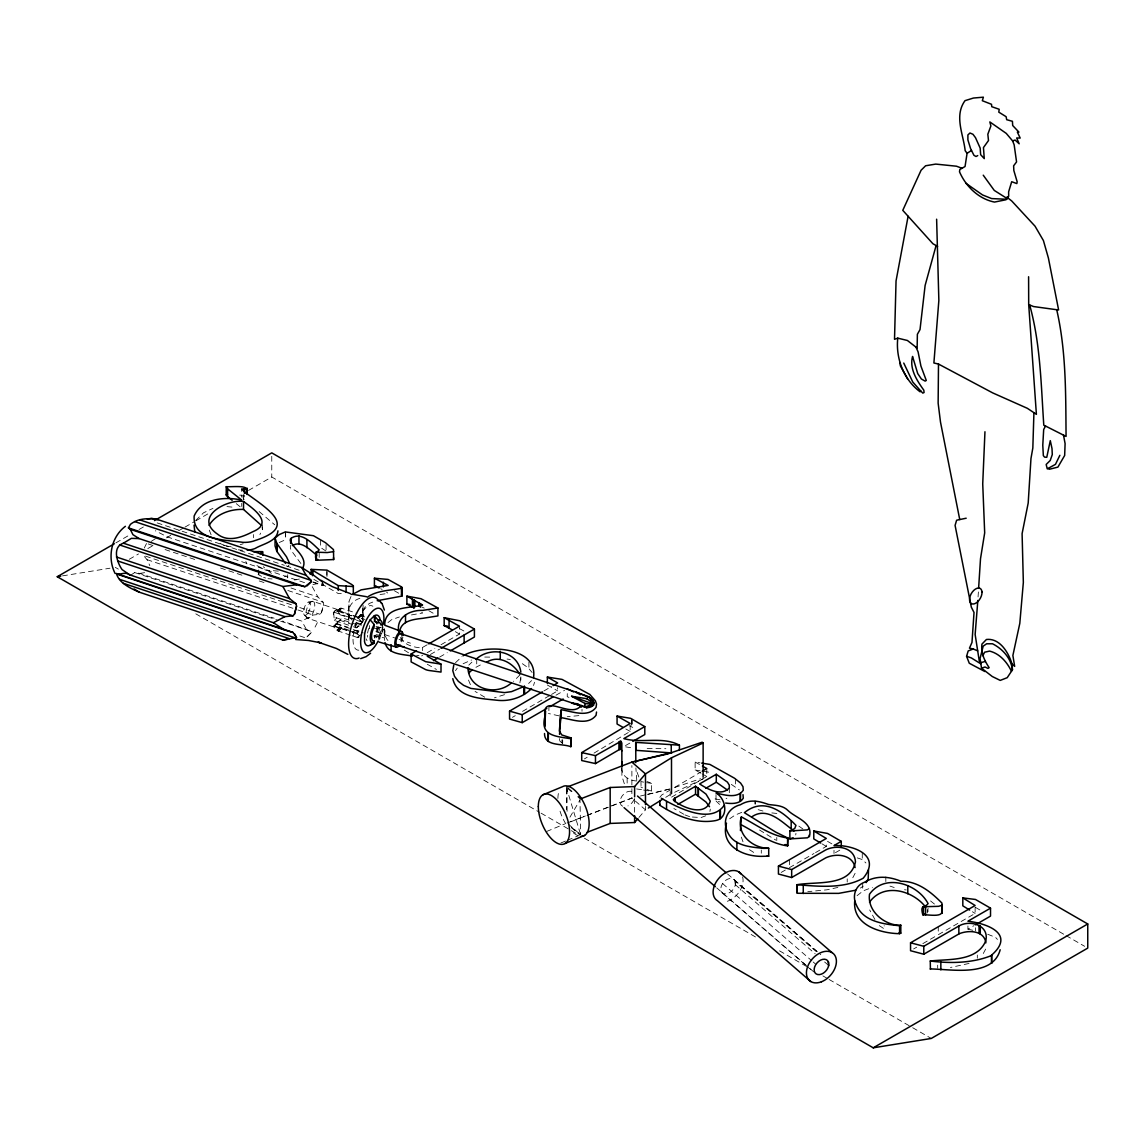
<?xml version="1.0" encoding="UTF-8"?>
<svg xmlns="http://www.w3.org/2000/svg" width="1145" height="1145" viewBox="0 0 1145 1145"><rect width="100%" height="100%" fill="white"/><g stroke="black" fill="none" stroke-linecap="round" stroke-linejoin="round"><path stroke-width="0.75" stroke-dasharray="5 3.75" d="M519.887 682.835L520.861 677.153M582.003 711.26L582.003 709.285M624.34 783.752L621.892 776.095L621.892 770.356M350.456 635.174L338.004 630.952L333.195 626.272L335.585 625.485L336.401 623.052L342.469 617.899L350.413 620.547M351.014 596.473L348.996 601.454L348.881 622.994M362.75 621.864L362.851 607.594M362.679 618.872L363.108 604.703M659.849 797.349L661.653 795.016L670.226 789.993M816.27 951.581L735.119 881.335A8.816 5.983 -49.1 0 0 723.583 882.251A8.816 5.983 -49.1 0 0 724.341 893.758A8.816 5.983 -49.1 0 0 735.348 884.713L735.076 881.092M978.059 596.946L978.402 591.736M353.419 626.773L356.596 627.832L362.221 622.522L359.058 625.37L336.802 617.957C329.502 614.049 336.601 607.551 341.868 608.324L357.04 613.376M735.333 884.999L735.119 881.335M299.818 635.976L304.913 637.665L306.974 636.892L311.082 632.799L311.197 631.382L282.557 621.019M559.347 738.568L559.891 741.044L561.823 742.919M795.718 834.963L795.961 833.345M709.929 811.447L710.301 809.129M375.989 634.631L384.205 636.047L385.493 628.319M322.776 582.662L323.148 585.667L317.909 583.549L311.268 584.88L317.924 596.974L323.148 602.241L323.563 604.674L321.516 612.518L319.999 614.292L313.172 615.051L301.808 621.105L293.349 618.286M333.639 613.004L334.354 620.418L351.83 626.243M262.391 524.782L262.391 529.548L259.915 534.558M321.516 612.518L323.563 604.674M348.495 619.874L348.996 601.454M533.541 685.497L534.529 682.263M383.117 629.564L379.625 639.282M855.1 873.291L851.379 880.505M985.659 949.119L981.594 956.633M144.299 548.011L146.574 543.388M363.108 611.058L365.055 606.907L369.52 603.372L374.415 601.454M315.047 627.088L318.611 620.175M363.495 620.261L362.693 621.778L334.082 612.231M927.307 912.937L928.094 908.371M569.952 817.172L579.771 800.369M378.179 627.131A12.194 4.981 -71.6 0 1 375.331 636.033L374.358 637.665L374.687 634.86A9.632 3.936 -71.6 0 0 377.106 625.628M382.444 625.7A12.194 4.981 -71.6 0 1 379.396 637.379L378.408 639.024L378.752 636.205A9.632 3.936 -71.6 0 0 381.156 626.988M455.495 662.697L461.936 656.672M455.495 670.641L457.241 668.122M519.887 674.906L513.49 681.418M195.752 520.388L203.538 512.774L212.941 508.394M287.595 566.675L288.998 565.029M638.967 817.444L645.479 809.844L645.479 806.409M336.802 623.567L333.381 626.816L336.802 623.567L347.937 627.274M857.09 895.662L863.23 890.824L872.433 887.361M306.974 636.892L311.082 632.799M352.002 615.466C345.59 616.811 338.004 604.417 333.195 612.861L336.83 611.502L340.036 608.281M336.83 611.502L340.609 608.152M337.102 611.416L340.909 608.152M337.546 611.358L341.224 608.167M337.847 611.358L341.539 608.224M338.176 611.401L341.868 608.324M334.354 620.418L336.802 617.957M336.859 609.798L340.022 614.75L342.469 612.289M336.83 630.051L340.036 626.845L336.401 623.052L333.639 626.415M337.102 630.308L340.308 627.102L358.728 633.643M337.245 630.437L340.609 627.345M337.546 630.666L340.752 627.446M340.909 627.56L337.689 630.766L341.224 627.746M338.176 631.038L341.382 627.818M338.333 631.11L341.539 627.904M338.662 631.239L341.868 628.018M360.747 614.622C351.343 623.782 363.122 608.882 364.668 618.214M357.526 617.842L360.904 614.708M357.698 617.914L361.219 614.879M357.855 617.999L361.376 614.965M358.17 618.185L361.534 615.08M358.313 618.286L361.677 615.18M358.471 618.4L361.977 615.423M362.664 622.68L359.029 618.901L362.249 615.681M356.596 627.832L359.058 625.37M348.652 630.795L356.596 633.443L359.058 630.981L354.292 629.392M352.145 635.733L357.197 637.421L359.344 635.275M357.197 637.421L359.673 635.375M357.526 637.507L361.376 634.373M528.604 683.479L531.566 680.617M336.859 623.209L342.469 617.899M468.792 665.145L471.926 662.125M387.983 622.594L391.619 619.703L399.39 616.969M729.666 818.775L735.09 815.097L743.606 811.605M860.353 888.091L863.23 886.13M151.24 541.399L156.636 537.907M130.43 575.32L134.738 572.557L139.704 573.402L274.156 618.214M284.633 576.736L286.107 575.792M665.717 797.321L671.5 793.743M584.451 758.892L587.185 757.246M594.026 753.109L630.165 731.412L630.165 725.057M512.416 717.357L515.279 715.668M674.791 787.316L700.697 772.116M706.794 768.538L706.794 776.482L670.226 797.936L670.226 791.581M543.904 690.965L551.547 686.499M522.535 711.389L550.015 695.33M551.547 694.442L557.658 690.879L557.658 687.701M115.888 542.859L129.786 534.844M139.046 529.491L143.669 526.814M129.228 559.304L138.516 553.937M147.82 548.569L152.471 545.879M166.411 537.835L171.063 535.144M178.806 530.679L183.458 527.988M185.003 527.101L194.292 521.734M195.852 520.832L208.247 513.676M248.522 490.418L271.766 477.007L1064.521 934.692M279.237 542.515L285.363 539.825L287.152 540.111M373.542 628.018L384.491 629.936C384.648 634.759 385.865 640.112 390.545 642.66M427.185 644.778L421.646 647.97C413.488 647.283 403.856 645.122 400.049 637.006M421.646 655.913L422.577 655.369M427.185 652.707L434.871 648.285M441.011 644.735L459.446 634.087L459.446 626.158M430.334 654.511L439.551 649.186M439.551 657.13L447.223 652.693M475.919 667.306L482.045 664.086M556.026 695.187L564.514 690.335M726.087 798.595L726.889 798.222M705.792 815.798L701.012 817.544L691.208 816.957M781.176 872.447L785.313 870.057M789.435 867.681L814.009 853.483M815.555 852.596L826.304 846.398L826.304 841.632M835.464 852.667L839.829 850.148M913.624 948.947L916.701 947.173M922.856 943.623L935.179 936.51M975.125 907.098L975.125 913.438L938.256 934.721L938.256 926.792M967.926 925.976L967.926 929.153L973.951 925.675M629.822 743.105L623.839 746.54L633.557 748.2M463.11 663.728L471.54 660.007M139.704 573.402L146.03 572.457M299.332 579.055L293.75 580.114M674.663 792.268L703.13 778.943M359.902 598.32C354.635 599.837 349.726 604.045 349.068 609.684M546.623 831.47L564.728 823.971M560.907 842.978L565.845 840.931M567.491 840.244L579.012 835.478M570.682 821.795L585.567 816.027M587.213 815.383L631.883 798.065L645.479 809.844M567.076 823.026L585.353 815.984M587.013 815.34L631.883 798.065L631.883 765.547M504.544 694.657L494.454 697.82M674.72 787.488L700.597 778.7M969.071 963.446L950.465 967.482M240.164 544.734L243.198 543.746M578.898 715.611L567.233 716.727M359.029 637.45L358.17 637.593M640.484 796.004L645.651 794.773M647.383 794.358L671.485 788.59L647.025 794.63M837.854 887.447L827.019 889.794L807.797 891.669M308.735 602.027L312.556 601.282M411.441 614.922L422.577 612.976L421.818 612.618M62.531 575.863L110.006 568.206M380.054 594.527L388.169 593.353L386.609 592.251M484.721 657.058L492.636 657.158M647.168 748.544L665.875 748.701M244.686 496.715L241.581 497.002L241.581 489.058M278.307 571.126L265.597 570.095L255.736 564.986M341.296 593.654L338.276 593.568L313.229 579.012M244.615 495.427L238.618 495.041M719.99 799.768L711.975 798.366M268.002 578.683L272.109 578.969M651.548 783.366L646.281 782.65M226.968 506.605L235.169 507.421M776.825 813.451L771.229 812.85M238.274 549.8L242.869 550.287M904.478 889.737L906.21 889.951M416.608 655.326L419.013 655.641M636.577 788.948L641.615 789.649M507.049 659.033L510.298 659.506M558.989 715.84L548.441 713.492M700.969 773.233L695.13 769.998L695.13 762.055L700.053 762.842M695.13 769.998L709.886 772.36M636.577 781.004C629.521 780.532 621.42 776.382 621.892 768.152M373.542 635.962L384.491 637.88L384.706 640.656L384.777 632.67M226.381 545.95L231.218 546.809M643.633 790.064L651.548 791.309L651.548 783.166L646.868 781.505M641.615 781.706L643.633 782.121M967.926 929.153L974.109 930.57M716.011 794.573L716.011 800.928L720.405 802.044M375.989 626.687L384.205 628.104L384.205 636.047M758.162 809.672L763.958 811.318M646.868 789.435L651.548 791.109M857.29 857.891L862.443 859.609L865.906 862.972M157.223 522.922L284.389 565.315M286.078 565.873L301.335 570.969M312.857 581.875L317.909 583.549M313.057 582.304L323.148 585.667M304.513 582.619L167.513 536.962L155.305 530.765M290.987 587.986L317.924 596.974M148.249 543.947L153.301 545.635M165.066 549.557L197.026 560.206M220.57 568.049L244.1 575.906M259.242 580.944L265.969 583.191M287.824 590.476L323.148 602.241M313.472 601.526A8.888 3.635 -71.6 0 1 311.483 615.667A8.888 3.635 -71.6 0 1 306.03 612.217A8.888 3.635 -71.6 0 1 313.472 601.526L339.664 610.256M336.387 609.942L364.983 619.474M353.59 615.996L363.137 619.187M338.662 611.53L352.145 616.024M340.022 614.75L362.264 622.164M356.768 622.665L364.725 625.313M376.347 631.797L397.429 638.838M399.047 639.368L410.411 643.161M340.022 620.361L352.732 624.597M354.32 625.127L360.675 627.245M291.402 604.76L143.426 555.439L147.047 559.676L149.795 565.601M299.818 607.566L319.999 614.292M147.047 559.676L296.226 609.398M297.915 609.97L313.172 615.051M374.358 635.418L378.408 636.777M375.331 636.033L379.396 637.379M336.387 623.968L351.529 629.006M353.218 629.578L363.308 632.942M334.354 626.029L347.064 630.265M334.082 626.272L350.914 631.868M352.588 632.441L359.315 634.673M333.381 626.816L307.189 618.085L304.541 615.166M134.738 572.557L278.965 620.633M280.654 621.191L311.197 631.382M889.98 886.101L894.188 887.504M361.376 625.27L355.15 622.551M459.446 628.605L463.997 631.052M629.492 725.858L632.756 727.418M263.608 577.309L265.597 578.039M684.91 814.896L689.791 816.714M421.89 607.007L424.237 608.109M568.993 697.419L567.233 696.732L567.305 691.923M987.72 934.263L995.506 937.34L997.438 939.43M358.643 632.255L354.893 630.351M484.75 697.205L475.06 691.408M224.778 545.664L218.394 542.687M408.522 652.764L403.527 649.616M642.445 787.803L640.828 786.944M259.443 575.234L261.561 576.336M380.67 588.702L382.115 589.446M753.696 852.41L748.715 849.189M459.446 634.087L455.338 631.639M695.13 762.055L699.509 764.488M702.415 774.049L706.794 776.482M731.311 784.368L739.341 789.921M625.8 728.95L630.165 731.412M683.751 814.224L673.861 808.513M394.352 590.734L399.991 593.954M547.353 685.011L557.658 690.879M428.803 610.714L434.871 614.192M427.257 664.229L436.431 669.467M1066.067 935.594L1084.659 946.314M975.483 907.412L980.005 910.017M827.534 841.36L833.646 844.895M258.069 574.447L258.999 574.99L258.999 570.224M115.273 567.347L118.379 569.137M195.795 613.834L539.524 812.292M541.084 813.179L578.239 834.633M584.437 838.212L757.847 938.327M779.53 950.851L808.942 967.84M822.883 975.884L827.52 978.56M829.066 979.447L911.134 1026.836M912.679 1027.723L931.257 1038.458M822.124 843.894L826.304 846.398M972.391 911.749L975.125 913.438M759.493 829.982L775.695 840.044M359.401 635.489L356.596 633.443M522.363 663.685L528.131 667.764L532.11 672.458M271.394 573.402L263.25 566.718M798.809 826.089L802.845 828.937M259.142 511.557L274.7 524.768M930.556 900.943L934.678 904.235M571.57 827.477L580.658 834.791L579.971 799.11M879.288 925.618L884.183 928.853L884.183 925.69M236.256 503.643L240.364 506.949M325.967 551.046L320.6 547.525L320.6 539.596M243.169 498.834L244.171 499.664M727.504 873.936L820.779 954.687M734.288 879.947L816.786 951.366M735.348 884.713L815.154 953.785M824.615 961.986L828.679 965.493M722.595 883.568L811.862 960.841M813.208 962.015L815.913 964.362M716.713 887.862L808.642 967.453M809.987 968.627L814.052 972.134M721.908 892.642L805.765 965.235M807.11 966.409L811.175 969.915M568.306 788.146L572.013 791.352M567.619 788.404L573.788 793.757M568.306 824.099L580.658 834.791L566.374 787.345M571.326 827.563L579.971 835.063M716.011 800.928L720.849 805.694M351.944 620.003L349.969 617.613L348.495 611.931M306.087 628.863L301.808 621.105M874.923 919.507L869.67 909.946M300.877 563.512L292.562 552.291L290.358 548.484L290.358 545.306M321.516 581.231L323.563 584.981M638.853 777.026L636.362 770.284M245.831 561.522L246.976 563.884M211.095 534.787L208.676 528.561M743.005 841.833L740.743 835.406M468.505 680.058L470.853 685.74M363.609 616.711L362.679 610.943M927.708 909.803L928.094 911.549M636.792 780.289L635.876 767.937M262.076 527.244L262.391 529.548M977.315 955.044L977.315 958.222M975.483 927.765L975.483 930.942M937.683 965.135L937.683 968.312M885.829 876.812L885.829 881.578M862.686 883.196L862.686 891.139M862.271 853.154L862.271 859.509M847.214 878.859L847.214 882.036M834.004 850.32L834.004 853.497M789.435 859.738L789.435 866.092M776.782 837.482L776.782 840.659M761.296 850.034L761.296 853.211M755.185 800.885L755.185 804.062M754.956 800.842L755.099 804.105M735.591 778.972L735.591 786.916M729.308 787.917L729.308 792.683M640.928 780.661L641.071 787.087M634.616 798.552L634.616 812.249M632.226 719.174L632.226 727.104M631.754 718.903L631.754 726.832M631.396 720.277L631.396 726.631M627.145 778.099L627.145 784.44M621.85 765.347L621.85 773.29M567.076 788.79L567.076 812.75M566.374 789.048L566.374 809.601M562.696 740.243L562.696 743.42M562.41 740.071L562.41 743.248M562.267 739.985L562.267 743.162M561.966 739.827L562.109 743.076M548.899 705.649L548.899 713.593M528.918 662.196L528.918 668.551M520.846 676.924L520.846 680.101M476.721 658.905L476.721 666.848M422.577 647.44L422.577 650.603M384.491 629.936L384.491 637.88M369.449 625.571L369.449 628.748M355.551 622.866L355.551 630.809M326.969 571.713L326.969 576.479M326.897 570.167L326.897 576.522M326.067 544.748L326.067 551.103M319.197 552.42L319.197 558.774M287.667 574.747L287.667 577.924M285.649 532.039L285.649 539.982M285.363 531.881L285.363 539.825M271.766 456.311L271.766 477.007M258.57 569.967L258.57 574.733M253.388 534.558L253.388 537.735M243.67 494.483L243.67 499.249M241.724 503.299L241.724 506.476M367.001 640.713A12.194 4.981 -71.6 0 1 366.386 638.924M367.631 637.135A9.632 3.936 -71.6 0 1 367.473 635.26M367.631 633.07A9.632 3.936 -71.6 0 1 368.876 628.29M634.015 799.525A8.816 5.983 -49.1 0 1 627.961 805.908M622.622 806.223A8.816 5.983 -49.1 0 1 621.864 796.362A8.816 5.983 -49.1 0 1 632.212 791.639M742.575 876.913A18.019 12.237 -49.1 0 1 724.212 902.002M577.567 835.449A26.793 12.738 67.5 0 1 571.484 831.113M565.716 823.727A26.793 12.738 67.5 0 1 559.103 807.826M557.916 798.494A26.793 12.738 67.5 0 1 558.445 793.256M383.031 626.973A23.272 9.503 -71.6 0 1 378.752 639.797M379.825 627.388A16.059 6.555 -71.6 0 1 376.304 637.794M378.537 627.102A32.103 13.11 -71.6 0 1 374.744 638.166M358.814 650.174A23.272 9.503 -71.6 0 1 355.408 625.571A23.272 9.503 -71.6 0 1 372.869 606.235M402.897 637.092A8.258 3.363 -71.6 0 1 400.979 643.104M401.895 636.362A5.94 2.419 -71.6 0 1 400.406 642.044M307.89 613.276A6.956 2.834 -71.6 0 0 309.451 602.213A6.956 2.834 -71.6 0 0 303.64 610.571A6.956 2.834 -71.6 0 0 307.89 613.276"/><path stroke-width="1.5" d="M520.846 672.158C518.112 651.004 490.59 645.68 475.919 659.363M936.624 219.196L938.857 300.462L933.891 362.994L938.485 364.053L938.141 403.169L940.489 422.033L959.739 519.558M621.85 765.347L621.892 762.427M854.728 900.886C852.309 925.174 880.39 933.375 899.584 933.676L900.814 933.146L900.814 925.203C885.715 925.976 867.123 911.835 869.499 894.245C884.627 872.948 917.503 883.482 928.094 903.605C924.444 908.429 920.007 904.121 922.77 914.726C928.08 914.497 942.779 917.675 941.963 911.048M277.949 530.836C277.047 541.571 262.792 543.832 255.12 548.469A18.649 10.777 0 0 1 247.205 550.23M1033.921 412.687L1032.833 447.996L1030.972 458.501L1028.196 503.027L1022.099 533.656L1023.344 582.419L1019.809 623.338L1012.881 655.47L1014.656 666.361L1012.051 664.1C1008.673 652.822 999.943 637.922 986.432 639.482L981.923 644.134C980.778 653.18 984.528 660.593 989.137 667.649L987.992 668.408L985.029 666.991L981.537 668.193L980.048 658.575L983.183 646.152L986.646 643.776L992.5 643.776C1002.591 648.829 1011.107 658.303 1012.438 669.825L1007.214 677.683L1000.229 680.402L992.271 676.509L981.537 668.193M559.519 734.36L561.322 709.743C572.371 711.46 587.872 718.029 596.044 707.381L596.531 704.089L595.4 700.812L589.804 694.428L562.038 679.4L547.353 677.067L547.353 683.422M984.958 431.751L982.725 483.834L984.686 532.854L980.506 558.731L978.617 588.258M544.805 726.774L545.592 711.059M226.252 486.697L227.182 488.486L241.724 500.122C225.136 496.329 201.906 498.318 194.149 516.023C192.56 540.841 226.51 539.782 242.869 542.344A18.649 10.777 0 0 0 255.12 540.526C297.886 526.829 269.819 510.484 244.171 491.72L241.581 489.058L246.476 488.643C244.486 485.451 232.335 486.954 226.252 486.697L226.209 495.399L232.149 500.322M701.685 763.114L709.886 764.431L734.374 778.142L740.6 783.065L743.005 786.701L743.277 790.25C737.323 798.909 724.484 794.974 716.011 792.984C725.987 798.366 729.379 817.816 715.768 820.55C696.189 824.343 676.151 815.77 659.849 805.293L659.906 804.291M353.361 585.811L353.032 586.541L338.276 585.625L311.139 569.38L326.969 570.124L351.744 584.508L353.361 585.811L353.29 594.384L351.2 594.384M740.429 830.597L741.359 816.929C756.272 824.629 770.471 835.707 787.574 837.954L775.695 832.1L744.379 812.692C763.329 797.178 782.021 810.717 795.961 825.402L794.702 828.565L789.878 830.984L789.878 838.913L807.411 837.811L809.415 836.437C813.365 822.396 795.589 817.888 788.075 810.574C782.922 805.293 775.509 805.393 768.71 804.534C758.978 801.099 750.233 798.809 740.414 804.749C727.519 807.926 721.379 821.323 728.249 833.431C734.789 846.112 751.02 847.042 763.386 848.359L768.71 848.273L768.71 856.202L763.386 856.288C744.407 857.19 719.89 846.456 726.488 823.155M977.844 600.424L975.139 634.473L979.247 660.865L980.921 662.611L985.401 661.424M398.718 631.911C395.941 617.069 410.168 609.913 422.648 610.399L437.92 607.981L437.92 615.924L422.648 618.329C413.975 619.288 400.85 620.69 399.719 631.697M590.548 700.64L590.462 697.849L575.806 692.067L401.022 633.8M828.651 965.793L828.393 961.886M194.049 525.154L194.807 531.795M158.053 519.658C148.778 517.926 138.116 518.17 130.43 524.353L128.44 527.888L130.272 529.305L296.655 584.766L304.913 586.712L311.082 581.832L311.197 580.415L306.073 575.305L301.808 567.577L158.053 519.658L151.469 518.299L147.29 519.143M282.887 640.041L296.541 637.493L292.963 632.426L116.404 573.559C119.152 583.234 130.573 588.33 139.132 592.122L282.887 640.041L287.352 639.397M285.563 563.426L276.832 551.389L275.058 545.922L275.058 537.993L279.237 534.586L285.291 531.924L313.444 535.703L325.466 542.687L333.496 549.6L333.667 559.561L316.321 560.263C314.088 554.309 316.807 552.348 319.169 549.886C312.098 543.317 300.806 530.636 290.615 538.737L290.358 540.54C293.764 549.486 308.077 557.2 302.824 567.863M561.322 709.743L559.304 731.025L561.823 734.975L571.183 737.967L570.825 746.697C562.309 743.305 544.419 746.654 544.519 733.501M596.531 712.033L596.044 715.31C587.872 725.973 572.371 719.403 561.322 717.686M977.744 155.577L976.027 156.507L973.951 155.319L970.602 148.664L967.897 139.919L967.897 134.938L969.972 133.006L972.964 134.28L975.497 137.672L980.163 148.063L980.635 154.647L984.256 158.611L983.455 147.576L988.493 140.534L987.834 134.237L990.883 125.964L989.838 121.928L1006.255 133.392L1012.581 140.864L1015.1 140.048L1019.179 143.798L1016.674 137.972L1020.195 138.073L1017.347 132.09L1018.907 132.09L1012.695 125.521L1012.423 121.298L1006.684 119.695L1006.126 116.704L998.812 112.153L999.184 109.276L991.77 106.7L991.498 104.295L982.324 100.717L983.383 97.182L973.436 98.041L965.006 100.66C953.971 115.974 963.346 134.151 965.178 150.696L967.081 153.301L965.049 166.512L959.811 169.532L959.51 171.807C965.879 186.449 978.488 198.829 994.461 202.078L1005.925 199.774L1008.044 198.085M985.888 942.85C984.127 930.312 968.498 929.94 959.324 933.705L923.786 954.214L910.547 950.722L910.547 942.793L923.786 946.285L959.324 925.761C970.688 919.478 989.852 925.618 985.659 941.19C976.456 961.685 949.52 958.852 930.27 960.999C949.434 963.532 972.076 963.303 990.783 955.817C1015.93 934.592 988.607 923.671 967.926 921.21L990.525 908.157L990.525 916.1L975.454 924.802M930.27 968.942C951.094 969.128 992.787 977.63 1000.172 949.763M384.72 625.013C384.591 605.934 410.153 608.453 422.577 605.032L406.89 596.144L406.89 604.073L413.431 607.609L413.431 599.665M453.749 665.216L452.79 670.684L454.536 676.366L458.358 681.347L463.611 685.34L470.81 688.417L504.587 692.625L511.529 691.637L524.31 686.385L524.31 694.314M908.114 216.248L896.048 280.911L894.517 339.292L897.766 338.147L907.398 340.48L917.145 348.051L917.374 334.297L920.022 329.574L925.117 285.448L936.095 245.56M273.412 622.737L284.819 616.654L292.963 615.838L294.494 614.063L296.541 606.206L296.111 603.787L289.513 598.563L123.388 543.188C111.909 546.995 116.976 562.481 122.086 569.595L129.657 574.819L273.412 622.737L284.79 630.065L292.963 632.426M396.814 644.864L586.684 707.767C596.659 706.823 593.024 702.443 586.684 698.708L571.598 696.26L584.909 703.402L584.909 706.651L593.554 705.363L594.169 703.016L588.673 696.718L575.806 692.067L580.372 694.772M741.359 816.929C735.849 834.061 752.537 848.388 768.71 848.273M724.37 805.092C710.773 824.915 677.826 807.683 661.352 798.28M294.494 614.063L296.541 606.206M260.015 553.779L262.534 551.618L253.131 551.589M984.857 671.528L969.271 663.241L966.58 656.285L968.183 650.933L973.236 648.986L977.687 650.875M533.541 677.554C538.207 645.308 482.675 644.12 463.11 655.784M130.272 529.305L132.92 534.658L139.132 538.579L282.887 586.498L296.655 584.766M316.464 551.747L316.321 560.263M942.206 913.223L941.963 903.119C931.042 891.984 917.503 881.006 901.058 881.278C888.935 876.369 876.268 875.138 864.303 882.337C855.243 885.586 852.052 896.335 856.245 904.707C863.158 921.725 883.697 924.129 899.584 925.747L900.814 925.203M316.206 560.12L316.421 551.847M584.909 703.402C591.278 704.519 598.105 704.561 590.462 697.849M570.825 746.697L571.183 737.967M1059.869 455.309L1055.461 464.369L1047.26 468.863L1046.158 464.484L1050.223 460.476L1052.284 454.594L1052.012 448.625L1050.294 440.639L1046.773 457.299L1044.569 457.127L1043.338 455.624L1042.78 445.205L1043.682 429.504L1045.542 426.04L1066.067 436.431C1065.68 394.123 1066.281 351.343 1056.706 309.722L1033.534 306.545L1028.697 304.584L1028.596 276.747M982.854 655.713L984.585 652.221L989.581 651.09C999.728 653.595 1007.171 662.211 1011.479 671.356M866.164 882.623L868.211 878.73L868.511 869.771M209.063 525.369C215.904 513.976 230.746 508.838 243.527 509.439L260.988 525.04M869.499 902.188C883.353 882.852 911.248 889.837 924.788 905.996M374.272 624.583L373.299 626.229A12.194 4.981 -71.6 0 0 373.299 643.476L374.272 643.161L373.928 641.028A9.632 3.936 -71.6 0 1 373.928 627.403L374.272 624.583L370.207 619.86L374.358 615.709A16.059 6.555 -71.6 0 1 380.04 619.302M586.684 698.708L588.673 696.718M588.673 705.792L586.684 707.767M809.415 828.493L807.411 829.882L789.878 830.984M306.974 585.939L311.082 581.832M374.358 641.028L370.207 645.193A16.059 6.555 -71.6 0 1 364.525 641.601L364.525 634.817A16.059 6.555 -71.6 0 1 370.207 619.86L370.264 619.917M581.202 705.263C571.584 719.919 541.728 691.423 544.905 716.484C539.825 736.049 556.069 736.278 570.825 738.754M123.388 543.188L131.403 538.35L139.132 538.579M634.616 796.834L634.616 786.572L645.479 773.891L671.5 757.79L703.13 742.99L702.214 742.203L667.22 754.083L631.883 762.112L567.076 787.073M587.213 832.272L610.17 823.427L634.616 822.525L637.88 818.718M531.566 688.546C522.678 697.591 509.31 701.756 496.801 700.225C481.143 698.479 456.969 698.035 452.79 678.627M741.359 824.872C756.272 832.572 770.471 843.636 787.574 845.897L788.003 837.539M471.926 670.068L468.72 673.031L468.792 668.236M983.24 175.185L994.275 190.428L1005.925 197.784L1008.688 196.267L1008.616 191.859L1011.693 181.726L1016.846 183.572L1017.161 181.769L1013.84 170.533L1013.626 165.81L1016.56 161.917L1014.155 144.785L1012.581 140.864M125.406 526.299C111.122 536.976 107.1 557.815 115.13 573.502M367.287 597.203C377.091 590.29 390.345 590.562 401.695 588.201L401.408 586.827L388.026 579.427L374.415 578.225L374.415 586.168L379.167 587.986M370.594 653.194L366.128 656.658L360.689 658.618M916 347.164L918.09 351.873L920.923 366.071L926.276 380.441L925.174 381.128L921.396 379.009L917.717 373.556L912.565 356.453C909.187 368.819 916.959 380.526 923.815 390.173L924.072 392.506L922.813 393.107L920.923 391.161L920.079 391.79C903.648 379.582 895.59 358.285 897.766 338.147M353.118 594.069L361.162 589.861L388.169 585.41L374.415 578.225M377.206 600.71L401.695 596.144L402.21 587.414M967.081 153.301L971.504 150.453M648.371 808.055L662.826 799.11M510.985 683.307C496.028 696.117 468.792 689.633 467.933 667.836M621.821 751.034L621.205 749.431L619.946 749.202L595.472 763.586L581.717 760.552L581.717 752.609L630.165 723.468L617.069 716.069L617.069 724.012L622.894 727.304M546.809 708.44L522.234 722.638L509.554 719.06L509.554 711.117L542.386 691.852M427.257 656.285L441.011 664.143L441.011 672.086L429.346 670.541A13.897 8.029 0 0 1 425.682 669.625L411.127 661.896L411.127 653.967L416.508 650.804M581.717 752.609L595.472 755.643L620.948 741.259L621.821 743.091L621.878 766.434M702.228 771.229L706.794 768.538L702.415 766.105M553.078 685.612L557.658 682.935L547.353 677.067M154.475 520.589L271.766 452.862L1087.75 923.972L1087.75 948.103L931.257 1038.458L873.234 1047.818L57.25 576.722L114.357 543.746M428.717 643.891L459.446 626.158L444.174 617.67L444.174 625.614L452.175 629.85M441.083 648.313L474.416 629.063L474.416 637.006L450.3 650.918M433.397 660.679L438.005 658.017M509.554 711.117L522.234 714.695L552.949 696.961M567.233 688.789L573.631 691.909M549.872 706.665L563.197 699.022M695.559 786.243L674.29 798.537L673.317 799.596L673.861 800.57C683.236 807.941 705.134 816.814 710.301 801.199L706.036 794.129L695.559 786.243L695.559 794.186L706.036 802.072L709.528 806.738M716.298 774.278L699.595 783.924C707.682 789.22 721.321 796.72 729.308 787.917L729.265 785.084L727.418 782.121L716.298 774.278L716.298 782.221L727.418 790.05M677.912 804.377L695.559 794.186M705.663 788.361L716.298 782.221M725.658 803.06C731.583 803.833 739.87 804.134 743.277 798.194L743.005 794.644M855.1 867.595C852.596 854.242 835.836 853.054 825.731 857.863L791.667 877.528L778.428 874.036L778.428 866.092L826.304 838.455L813.78 830.969L813.78 838.913L820.736 843.063M778.428 866.092L791.667 869.585L825.731 849.933C836.566 844.38 854.714 847.143 855.458 861.942C849.991 887.089 816.986 881.206 796.863 884.727L796.863 892.656L798.294 893.286L838.684 893.372L855.687 890.223M841.274 846.126L841.274 841.36L834.004 845.568C852.925 844.666 882.265 855.143 863.23 878.186C843.55 889.15 818.188 886.316 796.863 884.727M942.321 905.223L938.542 906.325L922.77 906.783M898.868 932.932L900.814 933.146M910.547 942.793L975.125 905.509L962.816 897.895L962.816 905.838L969.658 910.06M873.234 1047.818L1087.75 923.972M617.069 716.069L630.594 718.316L644.792 726.588L623.839 738.597C642.059 743.763 662.125 736.006 679.414 745.166L679.414 749.932M632.813 741.387L644.792 734.532L644.792 726.588M292.347 545.592C301.364 539.996 310.08 550.187 316.793 555.196M370.264 645.165L374.272 643.161M922.77 914.726L924.573 914.096M793.127 837.711L789.878 838.913M542.887 794.816L562.481 786.715A26.793 12.738 67.5 0 1 585.911 807.726A26.793 12.738 67.5 0 1 581.331 836.294M564.957 843.536L584.565 835.421M634.616 786.572L610.17 787.488L580.658 798.838L578.196 796.705M486.811 662.082C499.206 654.539 513.017 663.241 519.744 674.09M316.464 559.69L317.752 559.361M333.667 551.618L327.112 552.577L316.206 552.191M751.721 816.886C766.062 806.896 779.802 819.949 790.522 828.322L794.029 830.998M116.404 573.559C120.354 575.362 125.263 571.198 129.657 574.819M374.358 619.087L375.331 618.772M380.999 625.113A9.632 3.936 -71.6 0 0 378.752 622.579L378.408 620.447L374.358 615.724L374.687 621.234A9.632 3.936 -71.6 0 1 376.934 623.767M378.408 620.447L379.396 620.132A12.194 4.981 -71.6 0 1 382.444 625.7M671.485 752.637L631.883 762.112L645.479 773.891L645.479 804.706M966.194 518.213L956.619 520.216L955.087 525.412L971.318 607.151L974.023 612.475L971.99 642.417L969.457 648.17L973.236 648.986M57.25 576.722L60.771 576.15M226.252 494.64L227.511 494.454M374.415 586.168L376.361 586.125M679.414 745.166L635.718 742.389L635.718 750.318L671.786 752.938M1006.598 199.244L991.656 198.586L982.553 194.951L965.879 183.286M295.639 639.511L308.391 640.456L321.001 642.875L318.067 642.13L336.387 648.456L347.837 654.353M243.527 501.496C227.168 498.819 192.933 517.111 217.393 534.042C228.17 542.658 242.067 537.248 252.816 531.709C273.97 523.108 253.489 508.681 243.527 501.496L243.527 509.439M578.196 703.86L571.598 703.116L584.909 706.651M589.761 705.163L593.053 705.52M1056.706 309.722L1058.61 309.952L1048.391 257.997L1043.41 240.55L1035.037 226.18L1011.722 200.962L1007.299 197.498M962.816 897.895L975.483 899.469L990.525 908.157M441.011 664.143L425.682 661.695L411.127 653.967M366.285 596.645L353.633 594.498M406.89 596.144L421.002 598.72L437.92 607.981M406.89 604.073L410.082 604.531M404.385 646.868L398.46 645.809M412.429 656.085C402.754 654.139 387.797 654.697 385.035 642.545M444.174 617.67L459.803 620.79L474.416 629.063M444.174 625.614L447.681 626.2M813.78 830.969L827.534 833.431L841.274 841.36M767.164 855.773L768.71 856.202M379.095 642.044L395.998 647.011M788.003 845.482L785.055 844.523M350.313 593.611L332.25 586.641L321.029 580.343M309.823 573.788L313.215 574.919L321.516 581.231M139.733 519.859L306.073 575.305M134.738 521.59L311.197 580.415M128.44 527.888L304.913 586.712M374.358 621.334L378.408 622.694M119.538 544.934L296.111 603.787M116.404 556.985L292.963 615.838M118.121 561.093L284.819 616.654M118.135 574.504L284.79 630.065M119.538 579.313L296.111 638.166M123.374 583.32L289.542 638.71M966.58 656.285L971.318 657.917L980.764 663.799M275.058 537.993L276.832 543.46L286.508 556.813L289.599 563.34M571.598 696.26L593.053 703.889M962.244 168.358L956.476 166.211L935.766 164.093L925.604 165.767L921.081 170.247L902.775 210.337L932.917 243.742L937.612 246.39M385.378 625.485L401.838 631.654M1045.542 426.04L1043.796 425.253C1041.048 385.078 1040.547 343.886 1029.656 304.971M1047.933 468.491L1049.421 469.25L1057.908 467.117L1064.664 455.467L1065.093 443.587L1063.49 435.057M938.485 364.053L992.686 392.892L1027.337 408.307L1036.397 414.333L1028.697 304.584M402.281 595.758L401.408 594.77M313.215 574.919L301.808 567.577M134.151 588.974L139.132 592.122M738.697 871.803L832.014 952.597M637.507 796.033L726.159 872.776M624.039 807.64L715.367 886.702M810.817 981.566L717.5 900.771A18.019 12.237 -49.1 0 1 718.974 878.129A18.019 12.237 -49.1 0 1 741.073 873.936M907.584 378.766L900.356 365.842L899.941 362.392M920.923 391.161L912.78 382.044L903.749 363.065M379.267 600.481L382.244 604.059L384.376 610.07M296.541 637.493L294.494 633.743M381.07 602.513L381.714 603.243M579.184 704.69L581.231 707.266M289.513 598.563L282.887 586.498M809.1 835.22L809.415 836.437M828.45 962.129L828.679 965.493A8.816 5.983 -49.1 0 1 817.673 974.538A8.816 5.983 -49.1 0 1 816.915 963.045A8.816 5.983 -49.1 0 1 828.436 962M333.496 557.529L333.667 559.561M1012.051 664.1L1012.438 669.825M635.718 742.389L635.833 762.656M991.756 955.259L991.756 963.203M991.47 955.431L991.47 963.36M980.277 925.933L980.277 933.876M980.02 925.79L980.02 933.733M979.047 925.346L979.047 933.289M958.852 926.033L958.852 933.976M942.034 905.394L942.034 913.338M940.846 961.957L940.846 969.887M930.27 960.999L930.413 969.357M925.618 907.098L925.618 915.041M923.786 946.285L923.786 954.214M923.528 907.141L923.528 915.084M907.799 885.829L907.799 893.773M899.584 925.747L899.584 933.676M803.26 885.586L803.26 893.529M797.006 885.085L797.006 893.028M791.667 869.585L791.667 877.528M791.181 820.836L791.181 828.78M787.574 837.954L787.574 845.897M740.486 793.313L740.486 801.257M740.343 793.399L740.2 801.428M736.893 842.291L736.893 850.22M720.434 810.46L720.434 818.403M720.262 810.574L720.262 818.503M720.048 810.689L720.048 818.632M703.13 742.99L703.13 777.24M698.364 788.032L698.364 795.975M698.293 788.075L698.293 796.018M674.977 798.137L674.748 801.443M674.72 798.28L674.677 801.486M671.5 757.79L671.5 793.743M671.242 744.98L671.242 752.923M666.547 801.5L666.547 809.443M659.849 800.527L659.849 805.293M634.616 815.669L634.616 822.525M621.892 761.926L621.892 766.978M620.633 741.159L620.633 749.102M619.66 741.43L619.66 749.374M619.517 741.516L619.445 749.488M619.302 741.631L619.302 749.574M610.17 787.488L610.17 823.427M595.472 755.643L595.472 763.586M560.32 714.695L560.32 722.638M548.326 733.501L548.326 741.445M548.154 733.401L548.154 741.345M547.925 733.272L547.925 741.216M545.163 714.466L545.163 722.409M524.496 686.27L524.496 694.213M524.095 686.499L524.095 694.442M522.234 714.695L522.234 722.638M500.265 651.219L500.265 659.148M464.126 635.003L464.126 642.946M449.069 620.204L449.069 628.147M420.601 603.887L420.601 607.065M419.986 603.544L419.986 606.707M419.442 603.229L419.442 606.406M418.913 602.914L418.913 606.091M414.876 600.51L414.876 606.85M414.161 600.08L414.161 608.024M413.789 599.88L413.789 607.823M412.458 599.107L412.458 607.05M405.516 614.722L405.516 622.665M401.695 588.201L401.695 596.144M401.408 586.827L401.594 594.956M391.118 644.664L391.118 651.004M383.346 582.218L383.346 586.97M346.091 586.025L346.091 592.38M338.276 585.625L338.276 590.391M312.714 570.868L312.714 575.634M312.47 570.725L312.47 575.491M311.139 569.38L311.139 574.132M306.917 539.753L306.917 547.696M298.959 535.745L298.959 543.689M291.188 538.408L291.188 543.174M290.973 538.536L290.973 543.288L290.83 538.608M290.615 538.737L290.615 543.503M277.004 543.517L277.004 551.461M276.832 543.46L276.832 551.389M262.82 552.033L262.82 555.211M247.134 488.113L247.134 494.454M246.476 488.643L246.476 493.409M244.458 488.772L244.458 493.538M227.612 488.772L227.612 496.715M359.144 658.031A32.103 13.11 -71.6 0 1 352.345 623.352A32.103 13.11 -71.6 0 1 378.537 600.896M378.108 641.086A23.272 9.503 -71.6 0 1 361.047 646.61A23.272 9.503 -71.6 0 1 372.282 611.444A23.272 9.503 -71.6 0 1 383.532 624.125M399.991 644.764A8.258 3.363 -71.6 0 1 394.853 644.563A8.258 3.363 -71.6 0 1 398.56 632.97A8.258 3.363 -71.6 0 1 403.04 635.203M398.145 644.778A5.94 2.419 -71.6 0 1 396.814 637.994A5.94 2.419 -71.6 0 1 401.781 635.203M981.995 592.022L981.909 593.797A8.816 5.095 -60 0 1 973.064 604.03A8.816 5.095 -60 0 1 971.06 593.997A8.888 5.124 -60 0 1 981.709 590.448L981.995 592.022M544.762 720.964L544.734 725.715L544.762 720.964M538.322 806.61A26.793 12.738 67.5 0 0 561.737 844.409A26.793 12.738 67.5 0 0 561.737 806.524A26.793 12.738 67.5 0 0 538.322 806.61M821.423 981.795A18.019 12.237 -49.1 0 0 834.404 954.73A18.019 12.237 -49.1 0 0 808.442 964.72A18.019 12.237 -49.1 0 0 821.423 981.795"/></g></svg>
